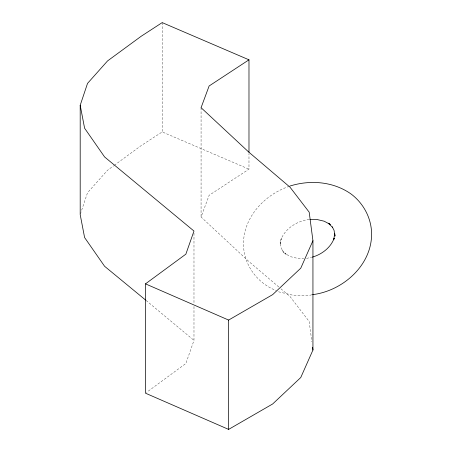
<?xml version="1.0" encoding="UTF-8"?>
<svg xmlns="http://www.w3.org/2000/svg" width="452" height="452" viewBox="0 0 452 452"><rect width="100%" height="100%" fill="white"/><g stroke="black" fill="none" stroke-linecap="round" stroke-linejoin="round"><path stroke-width="0.34" stroke-dasharray="2.26 1.69" d="M80.416 213.96L87.524 192.738L107.542 170.263L113.712 165.737M193.981 306.529L193.981 340.384L185.857 363.498L146.617 392.353M278.788 286.975L248.707 261.369L201.072 217.022L209.118 195.32L248.979 169.15L248.979 153.629M114.277 165.33L141.21 145.584L162.206 131.933L248.979 169.15M289.325 186.32C264.205 194.609 242.396 218.276 243.549 245.775C244.221 265.561 257.73 283.376 276.025 290.495M309.23 219.469C296.783 220.983 284.607 228.723 280.37 240.91L281.325 238.571L280.37 244.696L280.127 241.899L281.059 247.696L283.799 252.894L282.393 250.481L286.85 254.832L284.749 253.493L290.935 256.781L298.145 258.493L303.767 258.51M306.524 258.38L311.677 257.273M311.886 294.8L309.23 295.371L293.303 295.32L278.455 291.783L276.635 290.817M146.103 300.461L193.981 340.384M280.935 288.8L290.065 296.574L309.191 321.525L311.84 341.695M201.072 107.689L201.072 217.022M193.981 233.17L193.981 303.704M162.206 22.6L162.206 131.933"/><path stroke-width="0.68" d="M334.74 233.288L333.785 239.419L334.26 238.244M145.567 300.015L104.604 266.29L84.597 237.543L80.196 214.621L80.196 105.288L87.524 83.405L107.542 60.93L141.21 36.245L162.206 22.6L248.979 59.817L248.979 152.222M312.942 240.707L300.761 268.189L272.652 294.642L228.616 320.067L145.482 283.856L145.482 393.189L228.616 429.4L272.652 403.975L300.761 377.522L312.942 350.04L312.942 240.707L309.191 212.191L290.065 187.241L248.707 152.036L201.072 107.689L209.118 85.982L248.979 59.817M334.141 238.334C330.598 247.752 321.784 254.419 312.321 257.132M145.482 283.856L185.857 254.165L193.981 231.051L104.604 156.957L84.597 128.21L80.196 105.288M289.947 186.043C310.462 179.608 333.779 181.534 351.503 194.309C363.278 203.377 370.9 217.305 371.561 232.209C372.776 264.533 343.209 290.902 312.552 294.653M309.936 219.469L316.965 219.491L324.174 221.209L330.361 224.491L328.259 223.158L332.717 227.509M332.226 226.825L334.051 230.294L334.983 236.085L334.802 233.989M312.575 347.255L312.942 350.04M228.616 320.067L228.616 429.4"/></g></svg>
